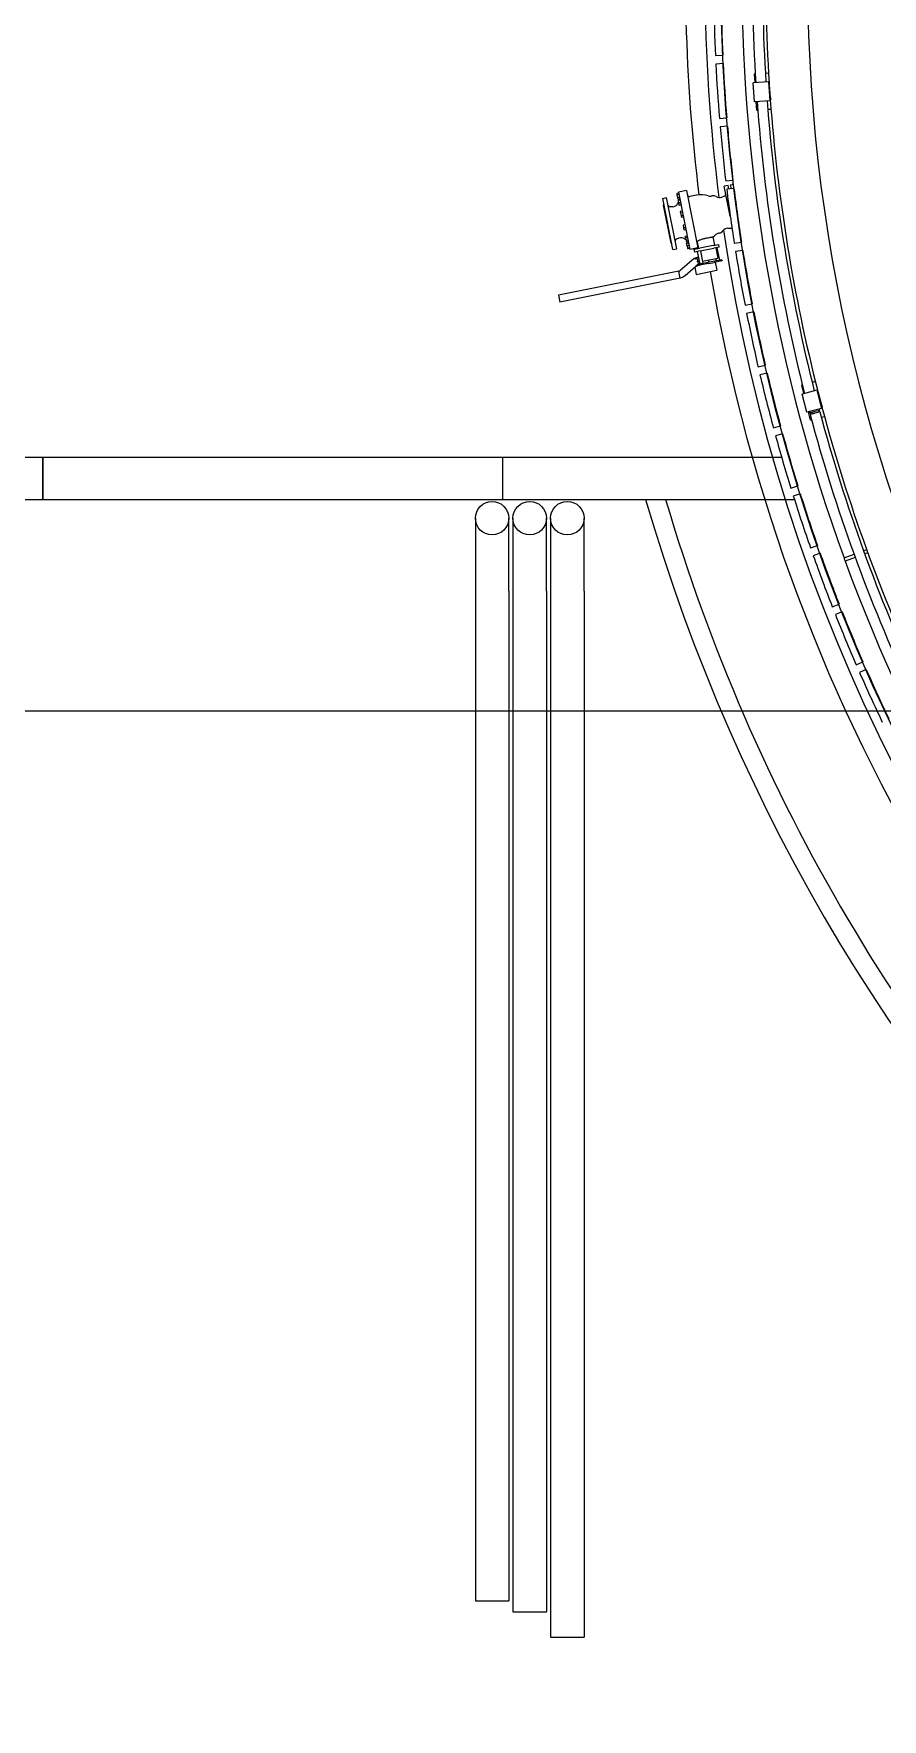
# Model space of a CAD drawing. Header units: millimetres. Extents: x 0 to 100323, y 0 to 59400.
# Drawn here: x 26074 to 30133, y 13878 to 21944 of the extents above; entities that cross this region are included whole.
import ezdxf

# ---------------------------------------------------------------- set-up
doc = ezdxf.new("R2010")
doc.units = ezdxf.units.MM
doc.header["$LTSCALE"] = 100
doc.layers.add('Detail Boundary', color=7, linetype='Continuous', lineweight=18)
doc.layers.add('Visible', color=7, linetype='Continuous', lineweight=25)
doc.layers.add('P_Cable Ducts (CD)', color=30, linetype='Continuous', lineweight=18, true_color=0xff7f00)
doc.layers.add('P_Condensate (CS)', color=40, linetype='Continuous', lineweight=18, true_color=0xffbf00)

# ---------------------------------------------------------------- blocks, each defined once
blk = doc.blocks.new('2dDetail1')
at = {"layer": 'Detail Boundary', "flags": 128}
blk.add_lwpolyline([(211.552, 187.035), (311.266, 187.035), (311.266, 264.162), (211.552, 264.162), (211.552, 187.035)], dxfattribs=at)

msp = doc.modelspace()

# ---------------------------------------------------------------- linework, layer by layer
at = {"layer": 'P_Cable Ducts (CD)'}
for p, q in [((28186.6, 19625.6), (28186.6, 19275.6)), ((28346.6, 19275.6), (28346.6, 19625.6)), ((28366.6, 19625.6), (28366.6, 19275.6)), ((28526.6, 19275.6), (28526.6, 19625.6)), ((28546.6, 19625.6), (28546.6, 19275.6)), ((28706.6, 19275.6), (28706.6, 19625.6)), ((28186.6, 19275.6), (28186.6, 14444.7)), ((28346.6, 19275.6), (28346.6, 14444.7)), ((28366.6, 19275.6), (28366.6, 14392.2)), ((28526.6, 19275.6), (28526.6, 14392.2)), ((28546.6, 19275.6), (28546.6, 14270)), ((28706.6, 19275.6), (28706.6, 14270)), ((28186.6, 14444.7), (28346.6, 14444.7)), ((28366.6, 14392.2), (28526.6, 14392.2)), ((28546.6, 14270), (28706.6, 14270))]:
    msp.add_line(p, q, dxfattribs=at)
for centre in [(28266.6, 19625.6), (28446.6, 19625.6), (28626.6, 19625.6)]:
    msp.add_circle(centre, 80, dxfattribs=at)
at = {"layer": 'P_Condensate (CS)'}
for radius, start, end in [(8966, 196.19046, 314.03491), (8874, 196.363, 224.703)]:
    msp.add_arc((37611.5, 22215.6), radius, start, end, dxfattribs=at)
at = {"layer": 'Visible'}
for p, q in [((29335, 21839.2), (29370, 21840.8)), ((29371.9, 21800.9), (29336.9, 21799.2)), ((29588.5, 21713.3), (29515.7, 21708.3)), ((29521.8, 21618.5), (29515.7, 21708.3)), ((29525.6, 21751.1), (29520.8, 21750.8)), ((29520.8, 21750.8), (29523.6, 21709.9)), ((29523.6, 21709.9), (29523.7, 21708.9)), ((29589.2, 21755.4), (29573.8, 21754.4)), ((29588.5, 21713.3), (29594.7, 21623.5)), ((29588.9, 21708.3), (29593.9, 21708.6)), ((29589.1, 21705.3), (29591.1, 21705.4)), ((29591.5, 21699.5), (29591.1, 21705.4)), ((29591.5, 21699.5), (29595.7, 21637.6)), ((29594.5, 21699.7), (29593.9, 21708.6)), ((29598.7, 21637.8), (29594.5, 21699.7)), ((29594.7, 21623.5), (29521.8, 21618.5)), ((29529.8, 21619.1), (29529.9, 21618.1)), ((29594.1, 21631.5), (29596.1, 21631.6)), ((29594.3, 21628.5), (29599.3, 21628.8)), ((29595.7, 21637.6), (29596.1, 21631.6)), ((29598.7, 21637.8), (29599.3, 21628.8)), ((29354.1, 21538.9), (29389, 21541.8)), ((29532.7, 21577.2), (29529.9, 21618.1)), ((29537.5, 21577.5), (29532.7, 21577.2)), ((29601.1, 21581.8), (29585.7, 21580.8)), ((29392.4, 21502), (29357.5, 21499)), ((29396, 21218.4), (29377.3, 21214.7)), ((29384.2, 21239.5), (29418.9, 21243.7)), ((29399.4, 21201.1), (29396, 21218.4)), ((29407.7, 21220.8), (29415.6, 21222.3)), ((29411.4, 21202.5), (29407.7, 21220.8)), ((29083.1, 21156.2), (29101.7, 21159.9)), ((29131.9, 20911), (29083.1, 21156.2)), ((29150.5, 20914.7), (29101.7, 21159.9)), ((29158.9, 21181.1), (29149.9, 21179.3)), ((29149.9, 21179.3), (29151.2, 21172.5)), ((29160.3, 21174.3), (29151.2, 21172.5)), ((29151.2, 21172.5), (29153.9, 21158.9)), ((29163, 21160.7), (29153.9, 21158.9)), ((29153.9, 21158.9), (29155.3, 21152.1)), ((29154.3, 21129.5), (29158.5, 21135.8)), ((29164.3, 21153.9), (29155.3, 21152.1)), ((29165, 21149.3), (29156.2, 21147.5)), ((29156.2, 21147.5), (29156.6, 21145.7)), ((29165.6, 21147.5), (29156.6, 21145.7)), ((29156.6, 21145.7), (29158.9, 21133.9)), ((29196.9, 21194.1), (29158.6, 21186.5)), ((29158.6, 21186.5), (29213.3, 20911.9)), ((29158.9, 21181.1), (29160.3, 21174.3)), ((29167.9, 21135.7), (29158.9, 21133.9)), ((29159.5, 21178.3), (29160.3, 21178.4)), ((29160.3, 21174.3), (29163, 21160.7)), ((29163, 21160.7), (29164.3, 21153.9)), ((29163.8, 21156.7), (29164.5, 21156.8)), ((29165.6, 21147.5), (29167.9, 21135.7)), ((29165.8, 21146.5), (29166.6, 21146.7)), ((29167.9, 21135.7), (29170.3, 21124)), ((29196.9, 21194.1), (29251.5, 20919.5)), ((29244.9, 21172.1), (29212.7, 21165.7)), ((29319.8, 21168.6), (29313.9, 21167.4)), ((29365, 21162.2), (29379.8, 21167.7)), ((29405.8, 21071.5), (29377.3, 21214.7)), ((29423.7, 21204), (29389, 21199.8)), ((29086.4, 21124.2), (29089, 21126.5)), ((29122.7, 20941.8), (29086.4, 21124.2)), ((29130.8, 21116.2), (29117.5, 21115.6)), ((29158.9, 21133.9), (29161.2, 21122.2)), ((29170.3, 21124), (29161.2, 21122.2)), ((29176.2, 21094.4), (29167.1, 21092.6)), ((29167.1, 21092.6), (29168.5, 21085.8)), ((29177.5, 21087.6), (29168.5, 21085.8)), ((29168.5, 21085.8), (29171.2, 21072.2)), ((29170.1, 21124.9), (29170.9, 21125.1)), ((29180.2, 21074), (29171.2, 21072.2)), ((29171.2, 21072.2), (29172.5, 21065.4)), ((29181.6, 21067.2), (29172.5, 21065.4)), ((29176.2, 21094.4), (29177.5, 21087.6)), ((29176.7, 21091.6), (29177.5, 21091.7)), ((29177.5, 21087.6), (29180.2, 21074)), ((29180.2, 21074), (29181.6, 21067.2)), ((29181, 21070), (29181.8, 21070.1)), ((29189.1, 21029.1), (29180.1, 21027.3)), ((29180.1, 21027.3), (29182.5, 21015.5)), ((29191.5, 21017.3), (29182.5, 21015.5)), ((29182.5, 21015.5), (29184.8, 21003.7)), ((29193.8, 21005.5), (29184.8, 21003.7)), ((29189.1, 21029.1), (29191.5, 21017.3)), ((29189.3, 21028.1), (29190.1, 21028.3)), ((29199.7, 20975.9), (29190.7, 20974.1)), ((29192, 20967.4), (29190.7, 20974.1)), ((29191.5, 21017.3), (29193.8, 21005.5)), ((29193.6, 21006.5), (29194.4, 21006.7)), ((29199.7, 20975.9), (29201.1, 20969.1)), ((29355.3, 20990.1), (29349.4, 20988.9)), ((29394.6, 21013.3), (29410.4, 21013.9)), ((29122.7, 20941.8), (29126, 20940.7)), ((29131.9, 20911), (29150.5, 20914.7)), ((29160.7, 20966.2), (29148.1, 20961.7)), ((29187.5, 20962.9), (29193.8, 20958.7)), ((29201.1, 20969.1), (29192, 20967.4)), ((29192, 20967.4), (29194.8, 20953.8)), ((29203.8, 20955.6), (29194.8, 20953.8)), ((29194.8, 20953.8), (29196.1, 20947)), ((29205.1, 20948.8), (29196.1, 20947)), ((29206, 20944.2), (29197, 20942.4)), ((29197, 20942.4), (29197.4, 20940.6)), ((29206.4, 20942.4), (29197.4, 20940.6)), ((29199.7, 20928.8), (29197.4, 20940.6)), ((29208.7, 20930.6), (29199.7, 20928.8)), ((29199.7, 20928.8), (29202.1, 20917.1)), ((29200.3, 20973.1), (29201.1, 20973.3)), ((29201.1, 20969.1), (29203.8, 20955.6)), ((29211.1, 20918.9), (29202.1, 20917.1)), ((29202.1, 20917.1), (29202.4, 20915.2)), ((29211.4, 20917), (29202.4, 20915.2)), ((29203.8, 20955.6), (29205.1, 20948.8)), ((29204.6, 20951.6), (29205.4, 20951.7)), ((29206, 20944.2), (29206.4, 20942.4)), ((29206.4, 20942.4), (29208.7, 20930.6)), ((29206.6, 20941.4), (29207.4, 20941.6)), ((29208.7, 20930.6), (29211.1, 20918.9)), ((29210.9, 20919.8), (29211.7, 20920)), ((29211.1, 20918.9), (29211.4, 20917)), ((29251.5, 20919.5), (29213.3, 20911.9)), ((29233.3, 20912.3), (29260, 20917.6)), ((29235.9, 20899.1), (29233.3, 20912.3)), ((29262.7, 20904.4), (29235.9, 20899.1)), ((29247.7, 20901.4), (29259.7, 20841.1)), ((29248, 20946), (29253.9, 20916.4)), ((29324.3, 20930.4), (29260, 20917.6)), ((29262.7, 20904.4), (29326.9, 20917.2)), ((29263.4, 20904.5), (29275.4, 20844.2)), ((29322.4, 20971.9), (29330.4, 20931.6)), ((29324.3, 20930.4), (29351.1, 20935.7)), ((29353.7, 20922.5), (29326.9, 20917.2)), ((29336.5, 20919.1), (29346.3, 20870)), ((29341.9, 20920.2), (29353.9, 20859.8)), ((29353.7, 20922.5), (29351.1, 20935.7)), ((29425, 20941.4), (29459.6, 20946.9)), ((29465.8, 20907.4), (29431.3, 20901.9)), ((29233.1, 20869.1), (29167, 20811.2)), ((29241.1, 20830.9), (29189.5, 20785.6)), ((29236, 20826.4), (29242.8, 20792.3)), ((29238.1, 20865.8), (29237.4, 20866.6)), ((29242.6, 20832.6), (29248.7, 20833.8)), ((29248.1, 20837), (29243.2, 20832.7)), ((29265.1, 20842.2), (29247.8, 20838.7)), ((29247.8, 20838.7), (29248.7, 20833.8)), ((29266.1, 20837.3), (29248.7, 20833.8)), ((29250.5, 20851.8), (29249.5, 20852.9)), ((29251.1, 20851.1), (29250.5, 20851.8)), ((29258.7, 20846.3), (29250.7, 20839.3)), ((29251.1, 20851.1), (29257.4, 20852.4)), ((29365.9, 20862.2), (29265.1, 20842.2)), ((29265.1, 20842.2), (29266.1, 20837.3)), ((29303.5, 20844.7), (29266.1, 20837.3)), ((29273.1, 20855.5), (29346.3, 20870)), ((29303.5, 20844.7), (29329.4, 20849.9)), ((29366.8, 20857.3), (29329.4, 20849.9)), ((29333.3, 20850.6), (29341.1, 20811.9)), ((29336, 20868), (29338.2, 20856.7)), ((29365.9, 20862.2), (29366.8, 20857.3)), ((29159.4, 20807.4), (28583.7, 20692.8)), ((29166, 20774), (28590.3, 20659.5)), ((29162.7, 20790.7), (29159.4, 20807.4)), ((29166, 20774), (29162.7, 20790.7)), ((29242.8, 20792.3), (29341.1, 20811.9)), ((28583.7, 20692.8), (28590.3, 20659.5)), ((29476.7, 20645), (29511, 20651.7)), ((29518.7, 20612.5), (29484.4, 20605.7)), ((29539.1, 20350.6), (29573.2, 20358.6)), ((29582.3, 20319.7), (29548.2, 20311.7)), ((29751.1, 20263.6), (29746.4, 20262.4)), ((29746.4, 20262.4), (29756.7, 20222.7)), ((29813.1, 20279.7), (29797.8, 20275.7)), ((29819.9, 20238.1), (29749.2, 20219.7)), ((29771.8, 20132.6), (29749.2, 20219.7)), ((29756.7, 20222.7), (29757, 20221.7)), ((29819.9, 20238.1), (29842.5, 20151)), ((29821.1, 20233.2), (29826, 20234.5)), ((29821.9, 20230.3), (29823.8, 20230.8)), ((29825.3, 20225), (29823.8, 20230.8)), ((29825.3, 20225), (29840.9, 20165)), ((29828.2, 20225.8), (29826, 20234.5)), ((29843.8, 20165.8), (29828.2, 20225.8)), ((29842.5, 20151), (29771.8, 20132.6)), ((29779.6, 20134.6), (29779.8, 20133.7)), ((29790.1, 20094), (29779.8, 20133.7)), ((29832.3, 20141.6), (29785.7, 20129.2)), ((29834.1, 20134.9), (29787.5, 20122.4)), ((29789.2, 20130.1), (29788.9, 20129)), ((29789.2, 20130.1), (29809, 20135.4)), ((29789.2, 20130.1), (29789.2, 20130.1)), ((29794.8, 20095.2), (29790.1, 20094)), ((29791, 20123.3), (29790.2, 20124.1)), ((29791, 20123.3), (29810.8, 20128.6)), ((29791, 20123.3), (29791, 20123.3)), ((29828.8, 20140.7), (29829.6, 20139.9)), ((29830.6, 20133.9), (29830.9, 20135)), ((29840.5, 20158.7), (29842.4, 20159.2)), ((29840.9, 20165), (29842.4, 20159.2)), ((29841.2, 20155.8), (29846.1, 20157.1)), ((29856.9, 20111.3), (29841.6, 20107.3)), ((29843.8, 20165.8), (29846.1, 20157.1)), ((29612.1, 20058.8), (29645.9, 20068)), ((29656.4, 20029.4), (29622.6, 20020.2)), ((29652.1, 19915.6), (23208.6, 19915.6)), ((26118, 19915.6), (25713.8, 19915.6)), ((26118, 19715.6), (26118, 19915.6)), ((28318, 19915.6), (26118, 19915.6)), ((26118, 19915.6), (26118, 19715.6)), ((28318, 19715.6), (28318, 19915.6)), ((28318, 19715.6), (28318, 19915.6)), ((29511.7, 19915.6), (28318, 19915.6)), ((29695.7, 19769.7), (29729.1, 19780.1)), ((23151.4, 19715.6), (29712.6, 19715.6)), ((25713.8, 19715.6), (26118, 19715.6)), ((25713.8, 19715.6), (29571.2, 19715.6)), ((26118, 19715.6), (28318, 19715.6)), ((28318, 19715.6), (29571.2, 19715.6)), ((29741, 19741.9), (29707.6, 19731.5)), ((29789.8, 19483.9), (29822.8, 19495.5)), ((29836.1, 19457.8), (29803, 19446.2)), ((29950.2, 19435.7), (29998, 19453.1)), ((30043.4, 19469.6), (30058.6, 19475.1)), ((30064.1, 19460.1), (30048.9, 19454.6)), ((30003.5, 19438), (29955.7, 19420.6)), ((29894.1, 19201.7), (29926.7, 19214.5)), ((29941.3, 19177.3), (29908.7, 19164.5)), ((30008.6, 18923.5), (30040.7, 18937.4)), ((30056.7, 18900.8), (30024.6, 18886.8))]:
    msp.add_line(p, q, dxfattribs=at)
msp.add_circle((37611.5, 22215.6), 8250, dxfattribs=at)
for centre, radius, start, end in [((37611.5, 22215.6), 8420, 189.63897, 170.21174), ((37611.5, 22215.6), 8326.9, 263.58269, 170.80482), ((37611.5, 22215.6), 8099.1, 173.56328, 183.58513), ((37611.5, 22215.6), 8050.8, 173.56519, 183.58322), ((37611.5, 22215.6), 8150, 180.05624, 199.94376), ((37611.5, 22215.6), 8326.9, 180.22576, 187.28009), ((37611.5, 22215.6), 8285, 180.8, 182.6043), ((37611.5, 22215.6), 8250, 180.80059, 182.60371), ((37611.5, 22215.6), 8420, 181.44853, 187.10832), ((37611.5, 22215.6), 8285, 182.88093, 184.68523), ((37611.5, 22215.6), 8250, 182.88151, 184.68464), ((37611.5, 22215.6), 8099.1, 184.22182, 194.24367), ((37611.5, 22215.6), 8050.8, 184.22373, 194.24176), ((37611.5, 22215.6), 8285, 184.96185, 186.76615), ((37611.5, 22215.6), 8250, 184.96244, 186.76556), ((29417.9, 21210.6), 12, 72.67374, 101.2519), ((29145.2, 21151.8), 20, 347.08666, 11.2519), ((29210.8, 21175.5), 10, 191.2519, 281.2519), ((29265.9, 21066.1), 108, 71.096, 101.2519), ((29309, 21192), 25, 251.096, 281.2519), ((29324.7, 21144.1), 25, 57.15647, 101.2519), ((29354.5, 21190.3), 30, 237.15647, 290.4463), ((29377, 21175.2), 8, 290.4463, 11.2519), ((37611.5, 22215.6), 8285, 187.04278, 188.84708), ((37611.5, 22215.6), 8250, 187.04336, 188.84649), ((29117.1, 21123.6), 8, 191.2519, 272.72114), ((29129.4, 21146.2), 30, 272.72114, 326.2519), ((29266.3, 21064.2), 108, 301.28681, 311.40781), ((29354.3, 20964.4), 25, 101.2519, 131.40781), ((29350.5, 21014.6), 25, 281.2519, 325.34733), ((29395.7, 20983.4), 30, 92.05751, 145.34733), ((37611.5, 22215.6), 8326.9, 188.37165, 261.92634), ((29410.7, 21005.9), 8, 64.38089, 92.05751), ((29150.8, 20954.1), 8, 109.78267, 191.2519), ((29170.8, 20937.9), 30, 56.2519, 109.78267), ((29187.5, 20938.8), 20, 11.2519, 29.70628), ((29257.2, 20942), 10, 156.84039, 191.2519), ((37611.5, 22215.6), 8285, 189.1237, 190.928), ((37611.5, 22215.6), 8250, 189.12429, 190.92741), ((37611.5, 22215.6), 8420, 189.25772, 189.33602), ((37611.5, 22215.6), 8285, 191.20462, 193.00893), ((37611.5, 22215.6), 8250, 191.20521, 193.00834), ((37611.5, 22215.6), 8285, 193.28555, 195.08985), ((37611.5, 22215.6), 8250, 193.28614, 195.08926), ((37611.5, 22215.6), 8099.1, 194.88036, 194.92857), ((37611.5, 22215.6), 8099.1, 194.97824, 204.90221), ((29793.7, 20127.7), 5, 164.83368, 225.07312), ((29826.1, 20136.3), 5, 344.83368, 45.07312), ((37611.5, 22215.6), 8050.8, 194.88227, 194.92857), ((37611.5, 22215.6), 8050.8, 194.97824, 204.9003), ((37611.5, 22215.6), 8285, 195.36647, 197.17077), ((37611.5, 22215.6), 8250, 195.36706, 197.17019), ((37611.5, 22215.6), 8285, 197.4474, 199.2517), ((37611.5, 22215.6), 8250, 197.44799, 199.25111), ((37611.5, 22215.6), 8285, 199.52832, 201.33262), ((37611.5, 22215.6), 8250, 199.52891, 201.33204), ((37611.5, 22215.6), 8150, 199.94376, 200.05624), ((37611.5, 22215.6), 8150, 200.05624, 219.94376), ((37611.5, 22215.6), 8285, 201.60925, 203.41355), ((37611.5, 22215.6), 8250, 201.60984, 203.41296), ((37611.5, 22215.6), 8285, 203.69017, 205.49447), ((37611.5, 22215.6), 8250, 203.69076, 205.49389)]:
    msp.add_arc(centre, radius, start, end, dxfattribs=at)
for centre, major_axis, ratio, start_param, end_param in [((37604.1, 22216.8), (1242.7, 7729), 0.999999, 1.533505, 2.518931), ((37604.1, 22216.8), (1274.5, 7926.4), 0.999999, 1.617346, 1.793577), ((37604.1, 22216.8), (1274.5, 7926.4), 0.999999, 1.803542, 1.979767), ((29210.2, 20826.4), (39, 38.7), 0.30407, 5.72281, 6.806348), ((37604.1, 22216.8), (1274.5, 7926.4), 0.999999, 1.989732, 2.165944)]:
    msp.add_ellipse(centre, major_axis=major_axis, ratio=ratio, start_param=start_param, end_param=end_param, dxfattribs=at)
for points, knots in [([(29254.8, 20954.5), (29254.1, 20954.1), (29253.4, 20953.7), (29250.3, 20951.2), (29249, 20948.5), (29248.3, 20946.6), (29248.1, 20946.3), (29248.1, 20946.1), (29248.1, 20946), (29248, 20946), (29248, 20946), (29248, 20946), (29248, 20946), (29248, 20946)], [4.903729, 4.903729, 4.903729, 4.903729, 5.267449, 5.267449, 6.756727, 6.756727, 7.180648, 7.180648, 7.309233, 7.309233, 7.389953, 7.389953, 7.401958, 7.401958, 7.401958, 7.401958]), ([(29254.8, 20954.5), (29255.7, 20955), (29256.7, 20955.5), (29259.3, 20956.7), (29261.1, 20957.6), (29265.1, 20959.3), (29267.3, 20960.1), (29271.8, 20961.7), (29274.2, 20962.5), (29279.1, 20963.9), (29281.6, 20964.4), (29284, 20964.9), (29284.7, 20965.1), (29285.3, 20965.2), (29286, 20965.3)], [-3.445671, -3.445671, -3.445671, -3.445671, -2.967773, -2.967773, -2.22583, -2.22583, -1.483887, -1.483887, -0.741943, -0.741943, 0, 0, 0, 0.19854, 0.19854, 0.19854, 0.19854]), ([(29286, 20965.3), (29288.4, 20965.7), (29290.8, 20966.2), (29297.7, 20967.4), (29302, 20968.2), (29310.1, 20969.6), (29313.7, 20970.3), (29318.4, 20971.1), (29320, 20971.4), (29321.7, 20971.7), (29322.2, 20971.8), (29322.4, 20971.9), (29322.4, 20971.9), (29322.4, 20971.9)], [-11.882369, -11.882369, -11.882369, -11.882369, -11.147748, -11.147748, -9.71082, -9.71082, -8.156645, -8.156645, -7.011565, -7.011565, -6.167766, -6.167766, -5.94155, -5.94155, -5.94155, -5.94155]), ([(29233.1, 20869.1), (29233.8, 20869.7), (29234.5, 20870.1), (29235.5, 20870.5), (29235.7, 20870.6), (29235.9, 20870.7)], [0, 0, 0, 0, 0.2566788, 0.2566788, 0.3195223, 0.3195223, 0.3195223, 0.3195223]), ([(29253, 20874.7), (29252.5, 20874.3), (29252, 20874), (29247.7, 20871.1), (29245.1, 20869.5), (29241.3, 20867.4), (29239.8, 20866.6), (29238.1, 20865.8)], [-2.024554, -2.024554, -2.024554, -2.024554, -1.914925, -1.914925, -1.093302, -1.093302, -0.514944, -0.514944, -0.514944, -0.514944]), ([(29159.4, 20807.4), (29160.6, 20807.6), (29161.7, 20808), (29164.4, 20809.1), (29165.8, 20810.1), (29167, 20811.2)], [0, 0, 0, 0, 0.3630137, 0.3630137, 0.8622474, 0.8622474, 0.8622474, 0.8622474]), ([(29189.5, 20785.6), (29185.5, 20782.1), (29180.9, 20779.3), (29172.8, 20775.9), (29169.5, 20774.8), (29166, 20774)], [0, 0, 0, 0, 1.575715, 1.575715, 2.6339, 2.6339, 2.6339, 2.6339])]:
    msp.add_open_spline(points, degree=3, knots=knots, dxfattribs=at)
for points in [[(29235.9, 20870.7), (29241.5, 20872.5), (29247.1, 20874.4), (29252.7, 20876.3)], [(29235.9, 20870.7), (29235.9, 20870.7), (29235.9, 20870.7), (29235.9, 20870.7)], [(29241.1, 20830.9), (29241.6, 20831.3), (29242.1, 20831.9), (29242.6, 20832.6)], [(29249.5, 20852.9), (29251.7, 20853.5), (29253.8, 20854.1), (29256.9, 20855)]]:
    msp.add_open_spline(points, degree=3, dxfattribs=at)

# ---------------------------------------------------------------- block references
at = {"layer": 'Detail Boundary', "xscale": 100, "yscale": 100, "zscale": 100}
msp.add_blockref('2dDetail1', (0, 0), dxfattribs=at)

doc.saveas('drawing.dxf')
